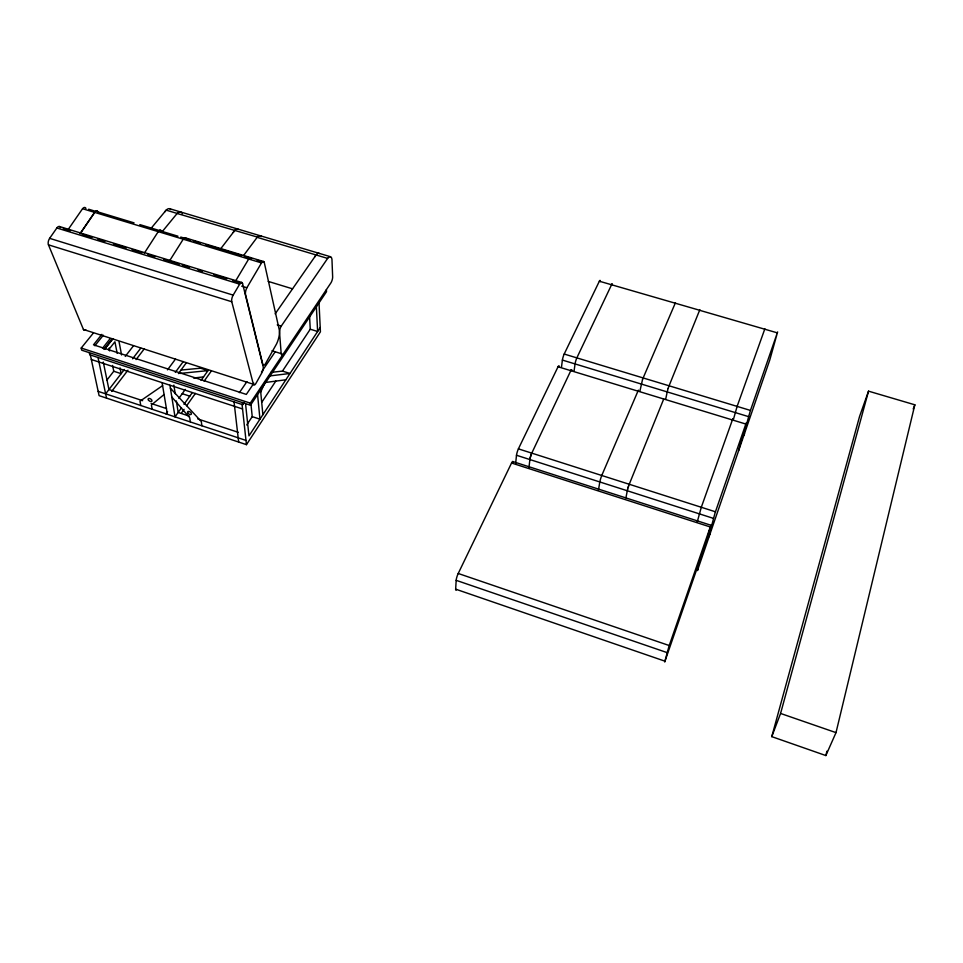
<?xml version="1.0" encoding="UTF-8"?>
<svg xmlns="http://www.w3.org/2000/svg" width="963" height="963" viewBox="0 0 963 963"><rect width="100%" height="100%" fill="white"/><g stroke="black" fill="none" stroke-linecap="round" stroke-linejoin="round"><path stroke-width="1.44" d="M456.438 589.765A5.104 0.927 -71.3 0 1 455.655 589.163L456.173 580.328A5.14 0.951 -71.3 0 1 458.219 573.479L511.558 463.01A4.779 0.831 -72.2 0 1 512.906 462.685M675.424 302.779L642.574 379.302M515.662 463.48L516.481 455.258A5.321 0.927 -72.3 0 1 518.395 448.866L558.046 366.771A5.044 0.831 -72.9 0 1 559.118 366.542M528.904 468.102L529.891 459.483A5.333 0.879 -72.4 0 1 531.805 453.079L570.83 370.611M561.513 366.999L562.38 360.078A5.008 0.819 -73 0 1 564.198 354.047L599.359 281.22L699.607 310.255L668.9 386.235M574.056 371.14L575.067 363.87M710.887 525.304L706.457 541.23L664.699 662.002L669.032 646.101L710.887 525.232L512.749 461.53M598.456 490.047L599.829 481.885A5.381 0.626 -72.5 0 1 601.779 475.433L638.361 390.159M639.914 391.159L642.574 379.302M625.926 497.823L627.298 490.697M665.722 399.079L667.215 391.869M764.875 328.78L737.116 406.398L733.433 419.411M732.723 419.471L732.819 418.749L701.305 507.272L697.248 521.886M836.004 732.626L914.85 404.809L868.53 391.159L859.574 416.401L771.772 736.635L825.857 755.558L836.004 732.626L780.584 713.451L868.53 391.159M627.37 490.299L627.647 489.228M825.857 755.558L826.928 751.176M667.299 391.472L667.576 390.424M697.97 568.603L697.441 570.602L769.798 359.921L777.635 331.91L750.297 410.888L743.905 433.711C742.304 439.489 745.747 429.967 743.99 435.336M738.489 450.889L746.241 422.841L715.088 512.834L708.599 537.017L709.996 533.658M627.623 489.288L628.141 487.531M667.696 389.943L668.214 388.245M628.117 487.591L628.321 486.941M628.297 487.001L628.502 486.363M668.19 388.306L668.912 386.187M628.478 486.423L628.887 485.232M629.056 484.762L663.748 398.947M771.772 736.635L780.584 713.451M913.201 408.998L914.85 404.809M260.732 392.073L264.849 382.552L285.867 379.783M699.848 309.737L699.583 310.291L777.261 332.837M570.806 370.659L571.167 370.033M262.02 386.681L261.515 387.331M246.877 287.744L261.515 262.911A5.333 1.986 -73.5 0 1 264.235 262.357L279.487 330.875A11.821 4.153 -72.4 0 1 276.622 343.803L265.463 363.737A5.044 1.77 -72.1 0 1 262.899 364.676L245.481 294.257A5.393 2.034 -73 0 1 246.877 287.744L241.701 286.155M253.389 384.273L231.758 301.744A4.887 1.878 -72.9 0 1 233.166 295.123L239.667 284.157A4.863 1.866 -73.1 0 1 242.556 283.507L263.188 366.807A4.49 1.577 -71.9 0 1 261.864 372.789L256.014 383.262A4.502 1.601 -71.7 0 1 253.389 384.273L83.432 329.466L48.451 244.831A4.743 2.432 -72.9 0 1 49.631 238.343L56.853 227.99A4.719 2.408 -73.3 0 1 59.802 226.69M235.417 281.292L248.695 259.023A5.321 2.034 -73.5 0 1 251.463 258.493L244.373 256.351M611.89 284.073L576.849 357.875A5.008 0.77 -73 0 0 575.031 363.918M169.452 261.045L183.259 239.161M314.805 256.796L316.285 254.701A11.147 3.78 -73.7 0 1 319.499 253.582M144.269 253.269L158.305 231.541A5.248 2.335 -73.7 0 1 161.074 230.578M90.353 354.986L99.093 395.649L246.456 444.653L320.426 331.814L318.958 301.624M320.21 327.552L248.972 435.878L245.613 404.4M246.709 424.96L252.234 416.642L250.91 403.726M261.78 402.269L275.815 381.095M270.916 372.404L282.472 371.08L310.267 329.202L309.544 316.237M93.411 332.981L81.205 348.052L81.674 350.183L250.488 405.218L250.272 403.124L331.019 282.725A4.671 1.529 -73.5 0 0 332.656 277.103L331.958 259.276A11.171 3.696 -73.6 0 0 327.817 258.144L281.256 326.108A4.971 1.733 -72.6 0 0 279.523 332.127L281.184 353.662A4.899 1.685 -72.3 0 0 283.351 353.806M250.488 405.218L326.493 291.729L326.397 289.622M89.33 352.675L89.788 354.805L242.664 404.689L244.337 402.209M253.883 383.238L246.323 394.409L93.483 344.814L101.861 334.366M261.454 372.055L274.912 352.193M239.366 392.675L246.937 381.601M80.17 233.528L94.699 212.281A5.188 2.54 -73.8 0 1 98.057 211.968L134.062 222.862M80.182 233.636L94.711 212.402A5.188 2.54 -73.8 0 1 97.432 211.318M68.012 229.748L82.553 208.718A5.176 2.576 -73.9 0 1 85.96 208.405M275.153 313.866L316.081 254.966M233.239 232.432L234.816 230.398M181.465 413.031L184.077 409.347M186.69 405.676L195.393 393.422M204.108 381.155L211.078 371.357M181.489 407.794L175.013 416.871L169.921 385.212M183.981 404.304L192.082 392.94M201.05 380.361L208.008 370.611L200.557 368.203L181.128 370.057M178.889 398.333L185.317 389.389M571.276 369.888L571.131 370.093A5.056 0.782 -72.9 0 1 571.829 370.418M178.432 373.584L186.413 362.654M175.302 372.392L183.247 361.57M167.502 369.864L175.495 359.079M243.711 255.351L257.145 237.343L327.613 258.409M164.733 211.872L166.406 209.898A10.882 4.815 -74.1 0 1 170.92 209.597M220.599 248.911L234.791 230.398A11.002 4.346 -73.9 0 1 237.115 229.05L237.789 229.11A11.002 4.346 -73.9 0 1 238.403 229.411M111.648 391.459L127.935 370.201M136.072 359.572L144.221 348.943M105.641 393.843L124.371 369.467M132.581 358.802L140.791 348.125M106.761 380.289L113.754 371.249L112.599 365.446M125.25 356.418L133.508 345.765M112.719 338.82L104.425 349.376L112.791 338.844M108.65 349.738L114.922 341.793L117.185 353.385M102.499 348.257L109.951 338.88M103.872 349.196L112.226 338.663M165.853 413.825L167.586 411.67M94.868 345.765L103.318 335.22M161.892 232.059L177.156 213.437L166.166 210.139L151.432 227.918M257.338 237.127A11.038 4.189 -73.8 0 1 261.334 236.657A11.038 4.189 -73.8 0 0 257.374 237.091L177.108 213.473L178.239 212.51A10.906 4.743 -74 0 1 182.332 213.654M164.083 394.505L151.396 404.99L152.166 409.287M162.603 385.645L139.996 401.21L140.791 405.507M178.191 212.546L179.01 212.125M268.617 376.064L290.007 373.475L282.472 371.08M193.539 378.014L203.506 376.918M179.9 373.439L208.008 370.611M169.644 208.706L330.465 256.724M185.534 237.921L263.585 261.527M88.644 209.224L95.373 211.258M139.816 224.596L159.978 230.699M177.986 236.212L161.411 231.204A5.248 2.335 -73.7 0 0 161.242 230.891A5.248 2.335 -73.7 0 1 161.423 231.132M180.755 237.054L184.896 238.306M186.292 238.776L190.542 240.064M193.382 240.919L200.46 243.061M206.13 244.771L241.544 255.496M257.145 260.215L264.235 262.357M564.198 354.047L750.454 410.431M82.553 208.718L261.515 262.911M562.38 360.078L748.54 416.618M558.046 366.771L745.759 424.021M268.22 281.401L292.547 288.828M59.525 226.534L241.906 282.508M63.317 228.472L70.48 230.675M81.951 234.19L91.991 237.271M97.732 239.041L104.895 241.244M113.502 243.88L126.406 247.84M132.148 249.598L142.175 252.679M147.917 254.449L155.091 256.652M163.686 259.288L179.467 264.127M182.332 265.018L189.506 267.208M198.101 269.857L202.411 271.181M213.882 274.696L226.787 278.656M232.516 280.426L242.556 283.507M56.853 227.99L239.667 284.157M49.631 238.343L233.166 295.123M48.451 244.831L231.758 301.744M310.267 329.202L317.621 331.489L316.321 305.56M277.248 324.868L281.256 326.108M271.999 350.749L281.184 353.662M518.395 448.866L715.437 511.786M516.481 455.258L713.402 518.359M511.558 463.01L710.2 526.942M81.205 348.052L250.272 403.124M91.329 359.512L242.544 408.962M113.754 371.249L121.145 373.668L120.014 367.878M182.224 393.686L189.783 396.166M252.234 416.642L259.962 419.17L257.59 394.806M142.644 400.68L108.951 389.534L103.27 362.028M151.059 403.461L166.503 408.577M189.374 416.148L178.179 412.441L176.361 400.921M197.776 418.929L238.379 432.363M98.166 391.363L245.986 440.416M458.219 573.479L669.225 645.535M456.173 580.328L667.046 652.589M455.655 589.163L664.867 661.148M170.403 388.197L201.291 421.505L201.905 425.79M171.835 397.057L189.711 417.677L190.349 421.95M98.021 357.49L106.532 398.128M109.108 348.052L109.698 350.953M119.087 341.937L121.591 354.986M162.109 382.66L167.381 414.331M173.858 385.092L175.218 393.723M234.033 401.872L238.668 442.065M242.435 402.594L242.664 404.689M242.062 404.496L246.456 444.653M260.443 389.112L262.875 414.74M599.359 281.22A4.779 0.734 -73.5 0 1 600.202 281.641M611.758 284.241A4.791 0.698 -73.5 0 1 612.312 284.53M529.843 459.544A5.333 0.879 -72.4 0 1 531.769 453.14M158.293 231.602A5.248 2.335 -73.7 0 1 161.062 230.651M183.271 239.221A5.26 2.251 -73.6 0 1 186.148 238.475M97.672 211.511A5.188 2.54 -73.8 0 1 98.07 212.077M60.272 227.22A4.719 2.408 -73.3 0 1 60.44 227.593M85.743 329.767A4.382 2.07 -71.3 0 1 83.432 329.466M148.446 400.042A2.191 1.192 34.4 0 0 151.781 401.306A2.191 1.192 34.4 0 0 149.927 398.574A2.191 1.192 34.4 0 0 148.446 400.042M187.773 412.946A2.191 1.204 33.6 0 0 191.143 414.403A2.191 1.204 33.6 0 0 189.555 411.67A2.191 1.204 33.6 0 0 187.773 412.946"/></g></svg>
